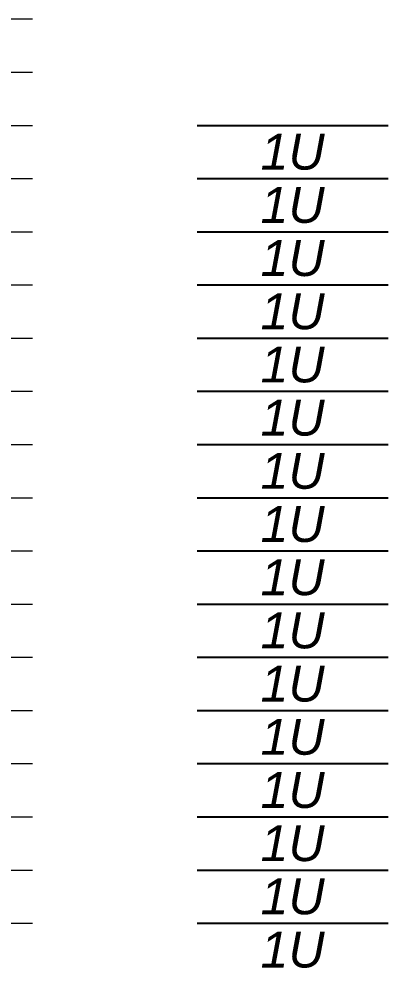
# Model space of a CAD drawing. Header units: millimetres. Extents: x -71336 to -33468, y -26189 to 22712.
# Drawn here: x -34009 to -33700, y -8858 to -8065 of the extents above; entities that cross this region are included whole.
import ezdxf

# ---------------------------------------------------------------- set-up
doc = ezdxf.new("R2010")
doc.units = ezdxf.units.MM
doc.layers.add('SC - Rack Layout - U-guides and centreline', color=5, linetype='Continuous', lineweight=13, plot=False)
doc.layers.add('SC - Text', color=7, linetype='Continuous')
doc.layers.add('SC - TITLE_BLOCK', color=7, linetype='Continuous')
doc.styles.get("Standard").update_dxf_attribs({"font": 'arial.ttf', "height": 35})

# ---------------------------------------------------------------- blocks, each defined once
blk = doc.blocks.new('*U220')
at = {"layer": 'SC - Rack Layout - U-guides and centreline', "ltscale": 5}
blk.add_lwpolyline([(-300, 0), (300, 0)], dxfattribs=at)
blk = doc.blocks.new('*U221')
at = {"layer": 'SC - Rack Layout - U-guides and centreline', "color": 0, "linetype": 'ByBlock', "lineweight": -2, "transparency": 16777216}
for p in [(0, 1466.85), (0, 1422.4), (0, 1377.95), (0, 1333.5), (0, 1289.05), (0, 1244.6), (0, 1200.15), (0, 1155.7), (0, 1111.25), (0, 1066.8), (0, 1022.35), (0, 977.9), (0, 933.45), (0, 889), (0, 844.55), (0, 800.1), (0, 755.65), (0, 711.2)]:
    blk.add_blockref('*U220', p, dxfattribs=at)

msp = doc.modelspace()

# ---------------------------------------------------------------- linework, layer by layer
at = {"layer": 'SC - TITLE_BLOCK'}
for p, q in [((-33859.97, -8154.228), (-33700.3, -8154.228)), ((-33859.97, -8198.678), (-33700.3, -8198.678)), ((-33859.97, -8243.128), (-33700.3, -8243.128)), ((-33859.97, -8287.578), (-33700.3, -8287.578)), ((-33859.97, -8332.028), (-33700.3, -8332.028)), ((-33859.97, -8376.478), (-33700.3, -8376.478)), ((-33859.97, -8420.928), (-33700.3, -8420.928)), ((-33859.97, -8465.378), (-33700.3, -8465.378)), ((-33859.97, -8509.828), (-33700.3, -8509.828)), ((-33859.97, -8554.278), (-33700.3, -8554.278)), ((-33859.97, -8598.728), (-33700.3, -8598.728)), ((-33859.97, -8643.178), (-33700.3, -8643.178)), ((-33859.97, -8687.628), (-33700.3, -8687.628)), ((-33859.97, -8732.078), (-33700.3, -8732.078)), ((-33859.97, -8776.528), (-33700.3, -8776.528)), ((-33859.97, -8820.978), (-33700.3, -8820.978))]:
    msp.add_line(p, q, dxfattribs=at)

# ---------------------------------------------------------------- block references
at = {"layer": 'SC - Rack Layout - U-guides and centreline'}
msp.add_blockref('*U221', (-34297.756, -9532.178), dxfattribs=at)

# ---------------------------------------------------------------- texts
at = {"layer": 'SC - Text', "char_height": 30, "width": 641.95739, "attachment_point": 5}
for insert in [(-33780.135, -8176.453), (-33780.135, -8220.903), (-33780.135, -8265.353), (-33780.135, -8309.803), (-33780.135, -8354.253), (-33780.135, -8398.703), (-33780.135, -8443.153), (-33780.135, -8487.603), (-33780.135, -8532.053), (-33780.135, -8576.503), (-33780.135, -8620.953), (-33780.135, -8665.403), (-33780.135, -8709.853), (-33780.135, -8754.303), (-33780.135, -8798.753), (-33780.135, -8843.203)]:
    msp.add_mtext('\\pxqc;{\\f@Arial Unicode MS|b0|i1|c0|p34;1U}', dxfattribs=dict(at, insert=insert))

doc.saveas('drawing.dxf')
